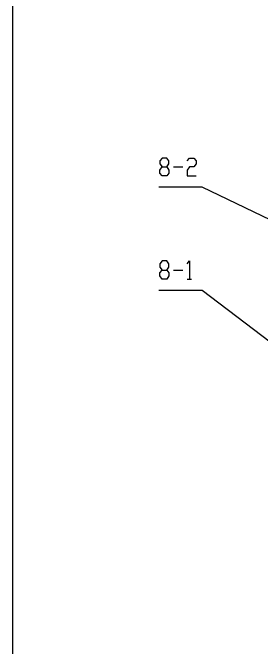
# Model space of a CAD drawing. Header units: millimetres. Extents: x -281 to 814, y -766 to 620.
# Drawn here: x -281 to -173.6, y -479.7 to -205.4 of the extents above; entities that cross this region are included whole.
import ezdxf

# ---------------------------------------------------------------- set-up
doc = ezdxf.new("R2010")
doc.units = ezdxf.units.MM
doc.layers.add('1', color=7, linetype='Continuous')

msp = doc.modelspace()

# ---------------------------------------------------------------- linework, layer by layer
at = {"layer": '1', "color": 0, "lineweight": 25}
for points in [[(-280.98, -765.578268), (-280.98, 20.121732)], [(-216.36, -275.978268), (-217.44, -274.718268), (-217.44, -273.458268), (-216.36, -272.018268), (-214.38, -272.018268), (-213.48, -270.758268), (-213.48, -269.498268), (-214.38, -268.238268), (-216.36, -268.238268), (-217.44, -269.498268), (-217.44, -270.758268), (-216.36, -272.018268)], [(-205.56, -269.498268), (-204.66, -268.238268), (-202.68, -268.238268), (-201.78, -269.498268), (-201.78, -270.758268), (-202.68, -272.018268), (-204.66, -272.018268), (-205.56, -273.458268), (-205.56, -275.978268), (-201.78, -275.978268)], [(-214.38, -272.018268), (-213.48, -273.458268), (-213.48, -274.718268), (-214.38, -275.978268), (-216.36, -275.978268)], [(-211.5, -272.018268), (-207.54, -272.018268)], [(-110.16, -323.678268), (-199.08, -280.838268), (-217.8, -280.838268)], [(-216.36, -320.618268), (-217.44, -319.178268), (-217.44, -317.918268), (-216.36, -316.658268), (-214.38, -316.658268), (-213.48, -315.398268), (-213.48, -313.958268), (-214.38, -312.698268), (-216.36, -312.698268), (-217.44, -313.958268), (-217.44, -315.398268), (-216.36, -316.658268)], [(-205.56, -313.958268), (-204.66, -312.698268), (-204.66, -320.618268)], [(-214.38, -316.658268), (-213.48, -317.918268), (-213.48, -319.178268), (-214.38, -320.618268), (-216.36, -320.618268)], [(-211.5, -316.658268), (-207.54, -316.658268)], [(-205.56, -320.618268), (-203.76, -320.618268)], [(-217.8, -325.298268), (-199.08, -325.298268)], [(-199.08, -325.298268), (-154.8, -359.138268)]]:
    msp.add_lwpolyline(points, dxfattribs=at)

doc.saveas('drawing.dxf')
